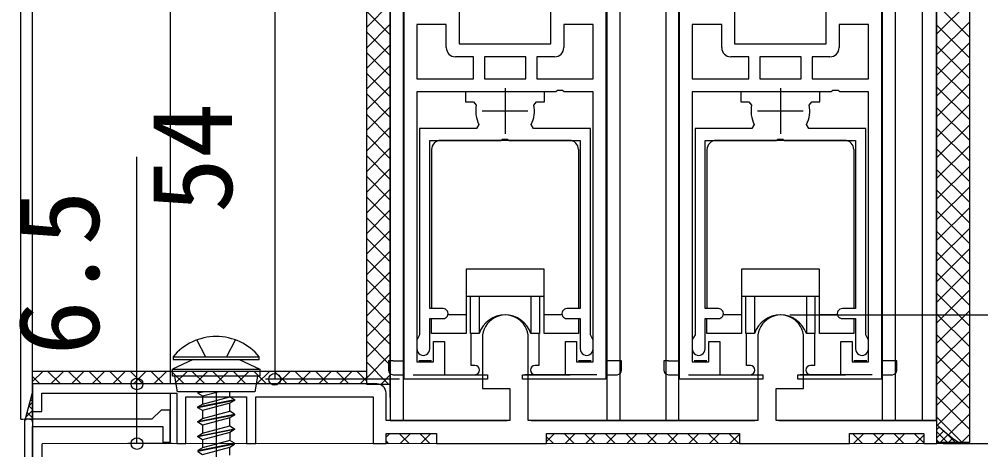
# Model space of a CAD drawing. Units: millimetres, scale not verified. Extents: x -525 to 525, y -782 to 777.
# Drawn here: x -387 to -282.2, y 269.3 to 316.2 of the extents above; entities that cross this region are included whole.
import ezdxf
from ezdxf.enums import TextEntityAlignment as Align

# ---------------------------------------------------------------- set-up
doc = ezdxf.new("R2010")
doc.units = ezdxf.units.MM
doc.header["$LTSCALE"] = 4
for name, color, linetype in [('0-2_YKK_11', 7, 'Continuous'), ('0-3_YKK_12', 2, 'Continuous'), ('0-4_YKK_13', 4, 'Continuous'), ('0-6_YKK_D', 6, 'Continuous'), ('0-8_YSS_K', 3, 'Continuous')]:
    doc.layers.add(name, color=color, linetype=linetype)
doc.styles.add('ＭＳ ゴシック', font='')
doc.styles.get('ＭＳ ゴシック').set_extended_font_data('MS Gothic')

msp = doc.modelspace()

# ---------------------------------------------------------------- linework, layer by layer
at = {"layer": '0-2_YKK_11'}
for p, q in [((-334.032, 308.7), (-334.032, 303.7)), ((-304.032, 308.7), (-304.032, 303.7)), ((-336.532, 306.2), (-331.532, 306.2)), ((-306.532, 306.2), (-301.532, 306.2)), ((-344.032, 277.5), (-336.182, 277.5)), ((-324.032, 277.5), (-331.882, 277.5)), ((-314.029, 277.5), (-306.179, 277.5)), ((-294.029, 277.5), (-301.879, 277.5))]:
    msp.add_line(p, q, dxfattribs=at)
for points in [[(-323.032, 331), (-323.032, 277), (-324.032, 277), (-332.132, 277), (-332.132, 277.5), (-327.432, 277.5), (-327.432, 281.1), (-326.232, 281.1), (-326.232, 278.9), (-324.432, 278.9), (-324.432, 308.3), (-327.574, 308.3), (-327.757, 308.42), (-328.307, 308.42), (-328.491, 308.3), (-343.632, 308.3), (-343.632, 278.9), (-341.832, 278.9), (-341.832, 281.1), (-340.632, 281.1), (-340.632, 277.5), (-335.932, 277.5), (-335.932, 277), (-344.032, 277), (-345.032, 277), (-345.032, 331)], [(-293.029, 331), (-293.029, 277), (-294.029, 277), (-302.129, 277), (-302.129, 277.5), (-297.429, 277.5), (-297.429, 281.1), (-296.229, 281.1), (-296.229, 278.9), (-294.429, 278.9), (-294.429, 308.3), (-297.571, 308.3), (-297.754, 308.42), (-298.304, 308.42), (-298.488, 308.3), (-313.629, 308.3), (-313.629, 278.9), (-311.829, 278.9), (-311.829, 281.1), (-310.629, 281.1), (-310.629, 277.5), (-305.929, 277.5), (-305.929, 277), (-314.029, 277), (-315.029, 277), (-315.029, 331)], [(-339.032, 317), (-339.032, 313.5), (-329.032, 313.5), (-329.032, 317)], [(-309.029, 317), (-309.029, 313.5), (-299.029, 313.5), (-299.029, 317)], [(-340.432, 313.1), (-340.432, 315.6), (-343.632, 315.6), (-343.632, 309.7)], [(-330.582, 309.7), (-324.432, 309.7), (-324.432, 315.6), (-327.632, 315.6), (-327.632, 313.1)], [(-310.429, 313.1), (-310.429, 315.6), (-313.629, 315.6), (-313.629, 309.7)], [(-300.579, 309.7), (-294.429, 309.7), (-294.429, 315.6), (-297.629, 315.6), (-297.629, 313.1)], [(-343.632, 309.7), (-337.482, 309.7), (-337.482, 312.1), (-339.432, 312.1)], [(-328.632, 312.1), (-330.582, 312.1), (-330.582, 309.7)], [(-313.629, 309.7), (-307.479, 309.7), (-307.479, 312.1), (-309.429, 312.1)], [(-298.629, 312.1), (-300.579, 312.1), (-300.579, 309.7)], [(-336.306, 308.3), (-338.332, 308.3), (-338.332, 307.2), (-337.461, 307.2), (-337.167, 306.84)], [(-330.897, 306.84), (-330.603, 307.2), (-329.732, 307.2), (-329.732, 308.3), (-331.758, 308.3)], [(-306.306, 308.3), (-308.332, 308.3), (-308.332, 307.2), (-307.462, 307.2), (-307.168, 306.84)], [(-300.897, 306.84), (-300.603, 307.2), (-299.732, 307.2), (-299.732, 308.3), (-301.759, 308.3)], [(-336.878, 304.737), (-337.145, 304.3), (-343.332, 304.3), (-343.332, 281.82), (-343.482, 281.56), (-343.632, 281.3), (-343.632, 280.3)], [(-324.432, 280.3), (-324.432, 281.3), (-324.582, 281.56), (-324.732, 281.82), (-324.732, 304.3), (-330.919, 304.3), (-331.186, 304.737)], [(-306.878, 304.737), (-307.145, 304.3), (-313.332, 304.3), (-313.332, 281.82), (-313.482, 281.56), (-313.632, 281.3), (-313.632, 280.3)], [(-294.432, 280.3), (-294.432, 281.3), (-294.582, 281.56), (-294.732, 281.82), (-294.732, 304.3), (-300.92, 304.3), (-301.186, 304.737)], [(-340.782, 284.7), (-342.232, 284.7), (-342.232, 303), (-334.49, 303), (-334.307, 303.12), (-333.757, 303.12), (-333.574, 303), (-325.832, 303), (-325.832, 284.7), (-327.282, 284.7)], [(-310.782, 284.7), (-312.232, 284.7), (-312.232, 303), (-304.491, 303), (-304.307, 303.12), (-303.757, 303.12), (-303.574, 303), (-295.832, 303), (-295.832, 284.7), (-297.282, 284.7)], [(-342.232, 280.3), (-342.232, 283.6), (-340.782, 283.6)], [(-327.282, 283.6), (-325.832, 283.6), (-325.832, 280.3)], [(-312.232, 280.3), (-312.232, 283.6), (-310.782, 283.6)], [(-297.282, 283.6), (-295.832, 283.6), (-295.832, 280.3)], [(-347.998, 276.5), (-385.498, 276.5), (-385.498, 273.5), (-384.498, 273.5), (-384.498, 275.5), (-369.798, 275.5), (-369.798, 270), (-368.798, 270), (-368.798, 275.1), (-362.198, 275.1), (-362.198, 270), (-361.198, 270), (-361.198, 275.1), (-348.398, 275.1), (-348.398, 270), (-346.997, 270), (-346.997, 271.1), (-341.498, 271.1), (-341.498, 270), (-329.498, 270), (-329.498, 271.1), (-308.498, 271.1), (-308.498, 270), (-296.498, 270), (-296.498, 271.1), (-288.398, 271.1), (-288.398, 270), (-286.998, 270), (-286.998, 272.5), (-304.498, 272.5), (-304.498, 276), (-301.498, 276), (-301.498, 281.5)], [(-336.498, 281.5), (-336.498, 276), (-333.498, 276), (-333.498, 272.5), (-346.998, 272.5), (-346.998, 275.5)], [(-306.498, 281.5), (-306.498, 272.5), (-331.498, 272.5), (-331.498, 281.5)], [(-385.501, 232.65), (-385.501, 271.85), (-371.301, 271.85), (-371.301, 270.15), (-370.501, 270.15), (-370.501, 273.65), (-371.501, 273.65), (-372.501, 272.65), (-386.401, 272.65), (-386.401, 257.151)]]:
    msp.add_lwpolyline(points, dxfattribs=at)
for points in [[(-331.782, 312.1), (-336.282, 312.1), (-336.282, 309.7), (-331.782, 309.7)], [(-301.779, 312.1), (-306.279, 312.1), (-306.279, 309.7), (-301.779, 309.7)]]:
    msp.add_lwpolyline(points, close=True, dxfattribs=at)
for centre, radius, start, end in [((-339.432, 313.1), 1, 180.00001, 269.99999), ((-328.632, 313.1), 1, 270.00001, 359.99999), ((-309.429, 313.1), 1, 180.00001, 269.99999), ((-298.629, 313.1), 1, 270.00001, 359.99999), ((-334.032, 306.2), 3.2, 168.46306, 207.20291), ((-334.032, 306.2), 3.2, 332.79709, 11.53694), ((-304.032, 306.2), 3.2, 168.46306, 207.20291), ((-304.032, 306.2), 3.2, 332.79709, 11.53694), ((-340.782, 284.15), 0.55, 269.99999, 90.00001), ((-333.998, 281.5), 2.5, 359.99999, 180.00001), ((-327.282, 284.15), 0.55, 89.99999, 270.00001), ((-310.782, 284.15), 0.55, 269.99999, 90.00001), ((-303.998, 281.5), 2.5, 359.99999, 180.00001), ((-297.282, 284.15), 0.55, 89.99999, 270.00001), ((-342.932, 280.3), 0.7, 179.99999, 0.00001), ((-325.132, 280.3), 0.7, 179.99999, 0.00001), ((-312.932, 280.3), 0.7, 179.99999, 0.00001), ((-295.132, 280.3), 0.7, 179.99999, 0.00001), ((-347.998, 275.5), 1, 0.00001, 89.99999)]:
    msp.add_arc(centre, radius, start, end, dxfattribs=at)
at = {"layer": '0-3_YKK_12'}
for p, q in [((-386.801, 272.65), (-386.801, 403.521)), ((-385.501, 272.35), (-385.501, 403.521)), ((-370.501, 403.521), (-370.501, 276.5)), ((-346.533, 403.521), (-346.533, 272.5)), ((-346.532, 279), (-346.532, 403.521)), ((-345.132, 403.521), (-345.132, 272.5)), ((-322.932, 403.521), (-322.932, 272.5)), ((-321.532, 403.521), (-321.532, 272.5)), ((-316.518, 403.521), (-316.519, 272.5)), ((-315.118, 403.521), (-315.119, 272.5)), ((-292.933, 403.521), (-292.933, 272.5)), ((-291.518, 403.521), (-291.518, 272.5)), ((-288.532, 272.5), (-288.532, 403.521)), ((-287.032, 272.5), (-287.032, 403.521)), ((-346.532, 275), (-346.532, 277.6)), ((-370.501, 275.5), (-370.501, 270.15)), ((-386.801, 272.65), (-386.501, 272.65)), ((-385.801, 272.65), (-385.501, 272.65)), ((-346.533, 272.5), (-333.798, 272.5)), ((-331.198, 272.5), (-306.798, 272.5)), ((-304.198, 272.5), (-287.032, 272.5))]:
    msp.add_line(p, q, dxfattribs=at)
at = {"layer": '0-4_YKK_13'}
for p, q in [((-327.032, 303), (-341.032, 303)), ((-297.029, 303), (-311.029, 303)), ((-342.032, 302), (-342.032, 284.717)), ((-326.032, 302), (-326.032, 284.717)), ((-312.029, 302), (-312.029, 284.717)), ((-296.029, 302), (-296.029, 284.717)), ((-329.782, 286), (-338.282, 286)), ((-336.861, 286), (-336.861, 282)), ((-331.204, 286), (-331.204, 282)), ((-299.779, 286), (-308.279, 286)), ((-306.857, 286), (-306.857, 282)), ((-301.201, 286), (-301.201, 282)), ((-338.282, 284), (-340.253, 284)), ((-327.811, 284), (-329.782, 284)), ((-308.279, 284), (-310.25, 284)), ((-297.808, 284), (-299.779, 284)), ((-330.332, 282), (-330.332, 278.5)), ((-300.329, 282), (-300.329, 278.5)), ((-366.616, 279.389), (-367.601, 281.277)), ((-364.386, 279.389), (-363.401, 281.277)), ((-370.201, 279.438), (-360.801, 279.438)), ((-363.001, 279.15), (-360.751, 278.086)), ((-346.732, 279), (-346.732, 278)), ((-346.232, 279), (-346.732, 279)), ((-346.232, 279), (-345.032, 279)), ((-324.632, 279), (-326.032, 279)), ((-316.729, 279), (-316.729, 278)), ((-316.229, 279), (-316.729, 279)), ((-316.229, 279), (-315.029, 279)), ((-294.629, 279), (-296.029, 279)), ((-330.332, 278.5), (-330.757, 278.5)), ((-300.329, 278.5), (-300.754, 278.5)), ((-346.232, 277.5), (-345.032, 277.5)), ((-343.532, 277.5), (-337.307, 277.5)), ((-330.757, 277.5), (-328.232, 277.5)), ((-323.032, 277.5), (-321.832, 277.5)), ((-316.229, 277.5), (-315.029, 277.5)), ((-313.529, 277.5), (-307.304, 277.5)), ((-300.754, 277.5), (-298.229, 277.5)), ((-293.029, 277.5), (-291.829, 277.5)), ((-366.721, 275.65), (-367.501, 275.495)), ((-367.224, 275.65), (-367.501, 275.595)), ((-365.501, 275.65), (-365.501, 203.496)), ((-364.026, 275.103), (-364.026, 275.65)), ((-367.501, 274.005), (-363.501, 274.8)), ((-363.501, 274.7), (-367.501, 273.905)), ((-366.976, 275.192), (-366.976, 274.308)), ((-363.501, 273.21), (-364.026, 273.513)), ((-367.501, 272.415), (-363.501, 273.21)), ((-363.501, 273.11), (-367.501, 272.315)), ((-363.501, 273.11), (-364.026, 272.807)), ((-363.501, 273.21), (-363.501, 273.11)), ((-367.501, 270.825), (-363.501, 271.62)), ((-363.501, 271.52), (-367.501, 270.725)), ((-366.976, 270.422), (-366.976, 269.538)), ((-364.026, 271.217), (-364.026, 270.333)), ((-367.501, 269.235), (-363.501, 270.03)), ((-363.501, 269.93), (-367.501, 269.135))]:
    msp.add_line(p, q, dxfattribs=at)
for points in [[(-326.032, 283.583), (-326.032, 282), (-329.782, 282), (-329.782, 289), (-338.282, 289), (-338.282, 282), (-342.032, 282), (-342.032, 283.583)], [(-296.029, 283.583), (-296.029, 282), (-299.779, 282), (-299.779, 289), (-308.279, 289), (-308.279, 282), (-312.029, 282), (-312.029, 283.583)], [(-336.861, 282), (-337.782, 282), (-337.782, 286)], [(-330.282, 286), (-330.282, 282), (-331.204, 282)], [(-306.857, 282), (-307.779, 282), (-307.779, 286)], [(-300.279, 286), (-300.279, 282), (-301.201, 282)], [(-337.307, 278.5), (-337.732, 278.5), (-337.732, 282)], [(-307.304, 278.5), (-307.729, 278.5), (-307.729, 282)], [(-368.001, 279.15), (-370.251, 278.086), (-360.751, 278.086), (-360.751, 277.35), (-370.251, 277.35), (-370.251, 278.086)], [(-370.201, 279.438), (-370.201, 279.15), (-360.801, 279.15), (-360.801, 279.438)], [(-342.032, 279), (-342.532, 279), (-343.432, 279)], [(-321.332, 278), (-321.332, 279), (-323.032, 279)], [(-312.029, 279), (-312.529, 279), (-313.429, 279)], [(-291.329, 278), (-291.329, 279), (-293.029, 279)], [(-361.001, 277.35), (-361.301, 275.65), (-369.701, 275.65), (-370.001, 277.35)], [(-328.232, 277.5), (-327.232, 277.5), (-326.934, 277.5)], [(-298.229, 277.5), (-297.229, 277.5), (-296.931, 277.5)], [(-367.406, 275.65), (-367.501, 275.595), (-367.501, 275.495), (-366.976, 275.192), (-365.276, 275.65)], [(-366.976, 273.602), (-366.976, 272.718), (-364.026, 273.513), (-364.026, 274.397)], [(-366.976, 272.012), (-367.501, 272.315), (-367.501, 272.415), (-366.976, 272.718)], [(-364.026, 271.923), (-364.026, 272.807), (-366.976, 272.012), (-366.976, 271.128)], [(-364.026, 268.743), (-364.026, 269.627), (-363.501, 269.93), (-363.501, 270.03), (-364.026, 270.333), (-366.976, 269.538), (-367.501, 269.235), (-367.501, 269.135), (-366.976, 268.832), (-364.026, 269.627)]]:
    msp.add_lwpolyline(points, dxfattribs=at)
for points in [[(-364.026, 275.103), (-363.501, 274.8), (-363.501, 274.7), (-364.026, 274.397), (-366.976, 273.602), (-367.501, 273.905), (-367.501, 274.005), (-366.976, 274.308)], [(-364.026, 271.923), (-363.501, 271.62), (-363.501, 271.52), (-364.026, 271.217), (-366.976, 270.422), (-367.501, 270.725), (-367.501, 270.825), (-366.976, 271.128)]]:
    msp.add_lwpolyline(points, close=True, dxfattribs=at)
for centre, radius, start, end in [((-341.032, 302), 1, 89.99998, 180.00002), ((-327.032, 302), 1, 0, 89.99998), ((-311.029, 302), 1, 89.99998, 180.00002), ((-297.029, 302), 1, 0, 89.99998), ((-334.032, 281), 3, 19.47123, 160.52879), ((-304.029, 281), 3, 19.47123, 160.52879), ((-365.501, 275.55), 6.1, 39.60193, 140.39809), ((-346.232, 278), 0.5, 180, 270), ((-337.307, 278), 0.5, 270, 90), ((-330.757, 278), 0.5, 90, 270), ((-321.832, 278), 0.5, 270, 0), ((-316.229, 278), 0.5, 180, 270), ((-307.304, 278), 0.5, 270, 90), ((-300.754, 278), 0.5, 90, 270), ((-291.829, 278), 0.5, 270, 0)]:
    msp.add_arc(centre, radius, start, end, dxfattribs=at)
at = {"layer": '0-6_YKK_D'}
for p, q in [((-359.129, 331), (-359.129, 277)), ((-302.998, 284), (-222.406, 284)), ((-302.998, 284), (-222.406, 284)), ((-345.532, 277), (-360.129, 277)), ((-385.498, 273.9), (-385.498, 188.073)), ((-385.498, 272.8), (-385.498, 118.339)), ((-370.298, 270), (-375.129, 270)), ((-286.298, 270), (-182.406, 270)), ((-286.298, 270), (-222.406, 270)), ((-286.298, 270), (-202.406, 270))]:
    msp.add_line(p, q, dxfattribs=at)
msp.add_lwpolyline([(-374.129, 270), (-374.129, 276.5), (-374.129, 301.209)], dxfattribs=at)
for centre in [(-359.129, 277), (-374.129, 276.5), (-374.129, 270)]:
    msp.add_circle(centre, 0.637, dxfattribs=at)
at = {"layer": '0-8_YSS_K'}
for p, q in [((-287.009, 403.521), (-287.009, 270.158)), ((-349.129, 315.298), (-346.533, 317.894)), ((-287.009, 314.556), (-283.406, 318.159)), ((-283.406, 314.206), (-287.009, 317.809)), ((-346.533, 314.471), (-349.129, 317.067)), ((-349.129, 313.053), (-346.533, 315.649)), ((-287.009, 312.311), (-283.406, 315.914)), ((-283.406, 311.961), (-287.009, 315.564)), ((-346.533, 312.225), (-349.129, 314.822)), ((-349.129, 310.808), (-346.533, 313.404)), ((-287.009, 310.066), (-283.406, 313.669)), ((-283.406, 309.716), (-287.009, 313.318)), ((-346.533, 309.98), (-349.129, 312.577)), ((-349.129, 308.563), (-346.533, 311.159)), ((-287.009, 307.821), (-283.406, 311.424)), ((-346.533, 307.735), (-349.129, 310.332)), ((-283.406, 307.471), (-287.009, 311.073)), ((-287.009, 305.576), (-283.406, 309.179)), ((-349.129, 306.318), (-346.533, 308.914)), ((-346.533, 305.49), (-349.129, 308.087)), ((-283.406, 305.226), (-287.009, 308.828)), ((-349.129, 304.073), (-346.533, 306.669)), ((-287.009, 303.331), (-283.406, 306.934)), ((-283.406, 302.981), (-287.009, 306.583)), ((-346.533, 303.245), (-349.129, 305.842)), ((-349.129, 301.828), (-346.533, 304.424)), ((-287.009, 301.086), (-283.406, 304.689)), ((-283.406, 300.736), (-287.009, 304.338)), ((-346.533, 301), (-349.129, 303.596)), ((-349.129, 299.583), (-346.533, 302.179)), ((-287.009, 298.841), (-283.406, 302.443)), ((-283.406, 298.49), (-287.009, 302.093)), ((-346.533, 298.755), (-349.129, 301.351)), ((-349.129, 297.338), (-346.533, 299.934)), ((-287.009, 296.596), (-283.406, 300.198)), ((-283.406, 296.245), (-287.009, 299.848)), ((-346.533, 296.51), (-349.129, 299.106)), ((-349.129, 295.092), (-346.533, 297.689)), ((-287.009, 294.351), (-283.406, 297.953)), ((-283.406, 294), (-287.009, 297.603)), ((-346.533, 294.265), (-349.129, 296.861)), ((-349.129, 292.847), (-346.533, 295.444)), ((-287.009, 292.106), (-283.406, 295.708)), ((-346.533, 292.02), (-349.129, 294.616)), ((-283.406, 291.755), (-287.009, 295.358)), ((-287.009, 289.861), (-283.406, 293.463)), ((-349.129, 290.602), (-346.533, 293.199)), ((-346.533, 289.775), (-349.129, 292.371)), ((-283.406, 289.51), (-287.009, 293.113)), ((-349.129, 288.357), (-346.533, 290.954)), ((-287.009, 287.616), (-283.406, 291.218)), ((-283.406, 287.265), (-287.009, 290.868)), ((-346.533, 287.53), (-349.129, 290.126)), ((-349.129, 286.112), (-346.533, 288.708)), ((-287.009, 285.371), (-283.406, 288.973)), ((-283.406, 285.02), (-287.009, 288.623)), ((-346.533, 285.285), (-349.129, 287.881)), ((-349.129, 283.867), (-346.533, 286.463)), ((-287.009, 283.125), (-283.406, 286.728)), ((-283.406, 282.775), (-287.009, 286.378)), ((-346.533, 283.04), (-349.129, 285.636)), ((-349.129, 281.622), (-346.533, 284.218)), ((-287.009, 280.88), (-283.406, 284.483)), ((-283.406, 280.53), (-287.009, 284.133)), ((-346.533, 280.795), (-349.129, 283.391)), ((-349.129, 279.377), (-346.533, 281.973)), ((-287.009, 278.635), (-283.406, 282.238)), ((-283.406, 278.285), (-287.009, 281.887)), ((-346.533, 278.55), (-349.129, 281.146)), ((-349.129, 277.132), (-346.533, 279.728)), ((-287.009, 276.39), (-283.406, 279.993)), ((-346.714, 276.486), (-349.129, 278.901)), ((-283.406, 276.04), (-287.009, 279.642)), ((-385.501, 276.749), (-384.359, 277.891)), ((-382.47, 276.5), (-383.861, 277.891)), ((-383.505, 276.5), (-382.114, 277.891)), ((-380.225, 276.5), (-381.616, 277.891)), ((-381.26, 276.5), (-379.869, 277.891)), ((-377.98, 276.5), (-379.371, 277.891)), ((-379.015, 276.5), (-377.624, 277.891)), ((-375.735, 276.5), (-377.126, 277.891)), ((-376.77, 276.5), (-375.379, 277.891)), ((-373.49, 276.5), (-374.881, 277.891)), ((-374.525, 276.5), (-373.134, 277.891)), ((-371.245, 276.5), (-372.636, 277.891)), ((-372.28, 276.5), (-370.889, 277.891)), ((-369, 276.5), (-370.391, 277.891)), ((-370.035, 276.5), (-368.644, 277.891)), ((-366.755, 276.5), (-368.146, 277.891)), ((-367.79, 276.5), (-366.399, 277.891)), ((-364.51, 276.5), (-365.901, 277.891)), ((-365.545, 276.5), (-364.154, 277.891)), ((-362.265, 276.5), (-363.656, 277.891)), ((-363.3, 276.5), (-361.909, 277.891)), ((-360.02, 276.5), (-361.411, 277.891)), ((-361.055, 276.5), (-359.664, 277.891)), ((-357.775, 276.5), (-359.166, 277.891)), ((-358.81, 276.5), (-357.419, 277.891)), ((-355.53, 276.5), (-356.92, 277.891)), ((-356.564, 276.5), (-355.174, 277.891)), ((-353.285, 276.5), (-354.675, 277.891)), ((-354.319, 276.5), (-352.929, 277.891)), ((-351.039, 276.5), (-352.43, 277.891)), ((-352.074, 276.5), (-350.683, 277.891)), ((-349.129, 276.834), (-350.185, 277.891)), ((-287.009, 274.145), (-283.406, 277.748)), ((-384.715, 276.5), (-385.501, 277.286)), ((-349.829, 276.5), (-349.129, 277.2)), ((-348.959, 276.486), (-349.129, 276.656)), ((-347.53, 276.486), (-346.533, 277.483)), ((-283.406, 273.795), (-287.009, 277.397)), ((-385.501, 275.617), (-386.397, 272.399)), ((-385.501, 275.49), (-385.529, 275.517)), ((-385.93, 274.075), (-385.501, 274.504)), ((-385.501, 274.592), (-385.724, 274.815)), ((-385.584, 275.319), (-385.501, 275.402)), ((-283.406, 271.55), (-287.009, 275.152)), ((-286.905, 272.004), (-283.406, 275.503)), ((-386.277, 272.83), (-385.501, 273.606)), ((-385.501, 273.694), (-385.92, 274.112)), ((-386.173, 272.57), (-386.311, 272.708)), ((-385.501, 272.795), (-386.116, 273.41)), ((-385.651, 272.558), (-385.501, 272.708)), ((-284.259, 270.158), (-287.009, 272.907)), ((-285.714, 270.949), (-283.406, 273.258)), ((-286.998, 271.531), (-286.711, 271.817)), ((-286.998, 270.633), (-286.241, 271.389)), ((-346.997, 270.693), (-346.59, 271.1)), ((-346.711, 270), (-346.997, 270.286)), ((-344.466, 270), (-345.566, 271.1)), ((-345.445, 270), (-344.345, 271.1)), ((-342.221, 270), (-343.321, 271.1)), ((-343.2, 270), (-342.1, 271.1)), ((-329.508, 270.221), (-328.629, 271.1)), ((-328.75, 270), (-329.498, 270.747)), ((-326.505, 270), (-327.605, 271.1)), ((-327.484, 270), (-326.384, 271.1)), ((-324.26, 270), (-325.36, 271.1)), ((-325.239, 270), (-324.139, 271.1)), ((-322.015, 270), (-323.115, 271.1)), ((-322.994, 270), (-321.894, 271.1)), ((-319.77, 270), (-320.87, 271.1)), ((-320.749, 270), (-319.649, 271.1)), ((-317.525, 270), (-318.625, 271.1)), ((-318.504, 270), (-317.404, 271.1)), ((-315.28, 270), (-316.38, 271.1)), ((-316.259, 270), (-315.159, 271.1)), ((-313.035, 270), (-314.135, 271.1)), ((-314.014, 270), (-312.914, 271.1)), ((-310.79, 270), (-311.89, 271.1)), ((-311.769, 270), (-310.669, 271.1)), ((-308.545, 270), (-309.645, 271.1)), ((-309.524, 270), (-308.552, 270.972)), ((-295.074, 270), (-296.174, 271.1)), ((-296.053, 270), (-294.953, 271.1)), ((-292.829, 270), (-293.929, 271.1)), ((-293.808, 270), (-292.708, 271.1)), ((-290.584, 270), (-291.684, 271.1)), ((-291.563, 270), (-290.463, 271.1)), ((-288.339, 270), (-289.439, 271.1)), ((-289.318, 270), (-288.416, 270.902)), ((-285.876, 270.157), (-286.998, 271.279)), ((-286.774, 270.157), (-286.998, 270.381)), ((-286.575, 270.157), (-285.752, 270.98)), ((-284.978, 270.158), (-286.026, 271.205)), ((-285.677, 270.158), (-285.246, 270.589)), ((-284.261, 270.158), (-283.406, 271.013)), ((-240.142, 270.003), (-384.442, 269.993)), ((-384.442, 265.793), (-384.442, 269.993)), ((-329.729, 270), (-329.719, 270.01)), ((-284.779, 270.158), (-284.72, 270.216))]:
    msp.add_line(p, q, dxfattribs=at)
for points in [[(-349.129, 403.521), (-349.129, 276.486), (-346.532, 276.486), (-346.532, 403.521)], [(-287.009, 270.158), (-283.406, 270.158), (-283.406, 403.521)]]:
    msp.add_lwpolyline(points, dxfattribs=at)
msp.add_lwpolyline([(-349.129, 276.5), (-385.501, 276.5), (-385.501, 277.891), (-349.129, 277.891)], close=True, dxfattribs=at)
msp.add_arc((-275.832, 283.303), 15.82, 225.04864, 236.19692, dxfattribs=at)

# ---------------------------------------------------------------- texts
at = {"layer": '0-6_YKK_D', "style": 'ＭＳ ゴシック'}
for s, p in [('54', (-361.129, 295.102)), ('6.5', (-375.629, 279.595))]:
    msp.add_text(s, height=8.798, rotation=90, dxfattribs=at).set_placement(p, align=Align.BOTTOM_LEFT)

doc.saveas('drawing.dxf')
